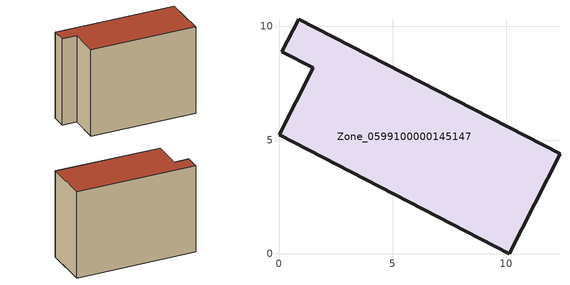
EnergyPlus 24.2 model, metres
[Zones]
Zone_0599100000145147
 floor ground (C_G): 12.37,4.39 10.12,0 0,5.24 1.51,8.17 0.12,8.89 0.86,10.31 z2.29
 wall outside (C_F): 10.12,0 12.37,4.39 0.86,10.31 0.12,8.89 1.51,8.17 0,5.24 10.12,0 z2.29:11.9
 roof outside (C_R): 0,5.24 10.12,0 12.37,4.39 0.86,10.31 0.12,8.89 1.51,8.17 z11.9
[BUILDING]
Pand.0599100000145147: North Axis=0; Terrain=City; Loads Convergence Tolerance Value=0.04; Temperature Convergence Tolerance Value=0.4; Solar Distribution=FullExterior; Maximum Number of Warmup Days=25; Minimum Number of Warmup Days=1
[Site:Location]
Rotterdam.The.Hague.AP_ZH_NLD Design_Conditions: Latitude=51.96; Longitude=4.45; Time Zone=1; Elevation=-4.5
[SITE:GROUNDTEMPERATURE:BUILDINGSURFACE]
18, 18, 18, 18, 18, 18, 18, 18, 18, 18, 18, 18
[MATERIAL] Thermal Absorptance=0.9; Solar Absorptance=0.7; Visible Absorptance=0.7
Name | Roughness | Thickness | Conductivity | Density | Specific Heat
G.TI.1946 | MediumSmooth | 0.15 | 1 | 540 | 1210
F.TI.1946 | Rough | 0.3 | 0.857143 | 1920 | 840
R.TI.1946 | MediumRough | 0.2 | 0.1 | 1500 | 1000
[CONSTRUCTION]
C_G: G.TI.1946
C_F: F.TI.1946
C_R: R.TI.1946
[ZONE]
Zone_0599100000145147: Type=1; Multiplier=1; Ceiling Height=Autocalculate; Volume=Autocalculate; Floor Area=autocalculate; Part of Total Floor Area=Yes
[ZONEINFILTRATION:DESIGNFLOWRATE]
Infil_Zone_0599100000145147: Zone or ZoneList or Space or SpaceList=Zone_0599100000145147; Schedule=AlwaysOn; Design Flow Rate Calculation Method=Flow/Area; Flow Rate per Floor Area=0.003; Constant Term Coefficient=1; Temperature Term Coefficient=0; Velocity Term Coefficient=0; Velocity Squared Term Coefficient=0
[HVACTEMPLATE:ZONE:IDEALLOADSAIRSYSTEM]
Zone_0599100000145147: Maximum Heating Supply Air Temperature=50; Minimum Cooling Supply Air Temperature=13; Maximum Heating Supply Air Humidity Ratio=0.0156; Minimum Cooling Supply Air Humidity Ratio=0.0077; Heating Limit=NoLimit; Cooling Limit=NoLimit; Dehumidification Control Type=ConstantSensibleHeatRatio; Cooling Sensible Heat Ratio=0.7; Dehumidification Setpoint=60; Humidification Control Type=None; Humidification Setpoint=30; Outdoor Air Method=None; Outdoor Air Flow Rate per Person=0.00944; Outdoor Air Flow Rate per Zone Floor Area=0; Outdoor Air Flow Rate per Zone=0; Demand Controlled Ventilation Type=None; Outdoor Air Economizer Type=NoEconomizer; Heat Recovery Type=None; Sensible Heat Recovery Effectiveness=0.7; Latent Heat Recovery Effectiveness=0.65
[ZONECONTROL:THERMOSTAT]
ThermostatControl_Zone_0599100000145147: Zone or ZoneList=Zone_0599100000145147; Control Type Schedule=DualSetpointControlType; Control 1=Thermostat_Zone_0599100000145147; Temperature Difference Between Cutout And Setpoint=0
[THERMOSTATSETPOINT:DUALSETPOINT]
Thermostat_Zone_0599100000145147: Heating Setpoint Temperature Schedule=HeatingSetpoint_Zone_0599100000145147; Cooling Setpoint Temperature Schedule=CoolingSetpoint_Zone_0599100000145147
[SCHEDULE:COMPACT]
HeatingSetpoint_Zone_0599100000145147: Through: 12/31, For: AllDays, Until: 24:00, 21
CoolingSetpoint_Zone_0599100000145147: Through: 12/31, For: AllDays, Until: 24:00, 24
DualSetpointControlType: Through: 12/31, For: AllDays, Until: 24:00, 4
AlwaysOn: Through: 12/31, For: AllDays, Until: 24:00, 1
